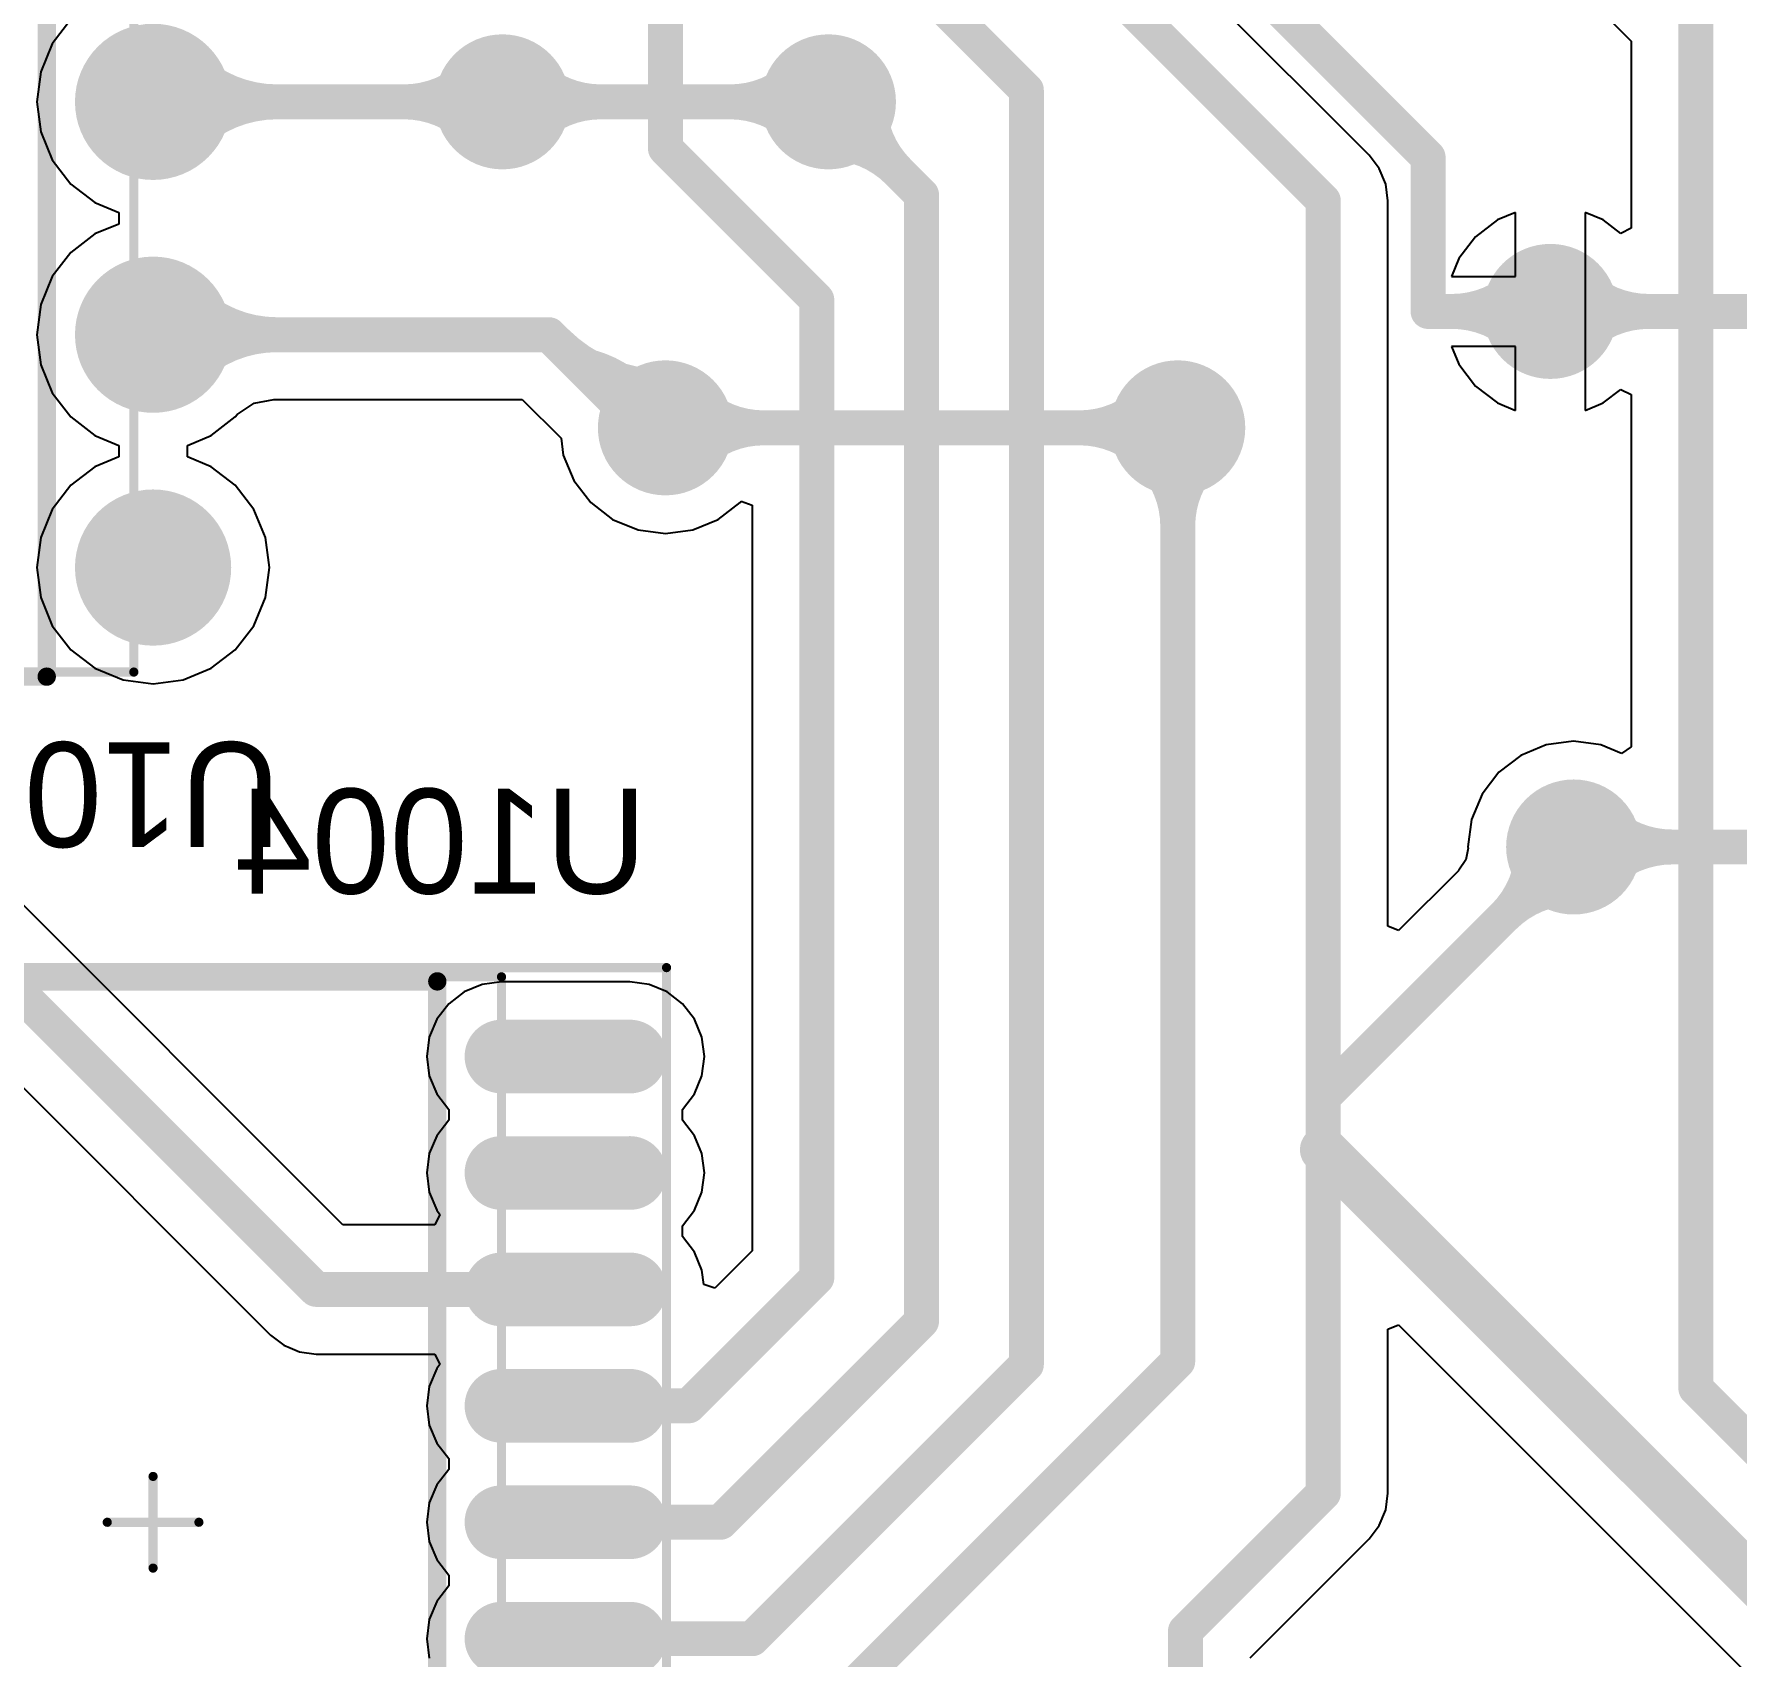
# Model space of a CAD drawing. Extents: x 41 to 201, y 4 to 127.
# Drawn here: x 117.83 to 136.4, y 34.85 to 52.56 of the extents above; entities that cross this region are included whole.
import ezdxf

# ---------------------------------------------------------------- set-up
doc = ezdxf.new("R2010")
doc.units = 0
doc.layers.get('0').update_dxf_attribs({"linetype": 'CONTINUOUS'})
for name, color, linetype in [('BOTTOMLAYER', 5, 'CONTINUOUS'), ('BOTTOMOVERLAY', 54, 'CONTINUOUS'), ('BOTTOMPASTE', 16, 'CONTINUOUS'), ('BOTTOMSOLDER', 6, 'CONTINUOUS'), ('MECHANICAL13', 56, 'CONTINUOUS'), ('MECHANICAL15', 56, 'CONTINUOUS'), ('MULTILAYER', 9, 'CONTINUOUS'), ('TOPLAYER', 1, 'CONTINUOUS'), ('TOPOVERLAY', 2, 'CONTINUOUS'), ('TOPSOLDER', 216, 'CONTINUOUS')]:
    doc.layers.add(name, color=color, linetype=linetype)

# ---------------------------------------------------------------- blocks, each defined once
blk = doc.blocks.new('DIP28_300_100__1')
at = {"layer": 'BOTTOMLAYER', "const_width": 0.75}
for points in [[(27.565, 7.62, 1), (28.315, 7.62, 1)], [(30.105, 7.62, 1), (30.855, 7.62, 1)], [(32.645, 7.62, 1), (33.395, 7.62, 1)]]:
    blk.add_lwpolyline(points, format="xyb", close=True, dxfattribs=at)
at = {"layer": 'BOTTOMSOLDER', "const_width": 0.852}
for points in [[(27.514, 7.62, 1), (28.366, 7.62, 1)], [(30.054, 7.62, 1), (30.906, 7.62, 1)], [(32.594, 7.62, 1), (33.446, 7.62, 1)]]:
    blk.add_lwpolyline(points, format="xyb", close=True, dxfattribs=at)
at = {"layer": 'MECHANICAL13', "const_width": 0.1}
for points in [[(34.16, 7.41), (-1.14, 7.41)], [(34.16, 0.21), (34.16, 7.41)]]:
    blk.add_lwpolyline(points, dxfattribs=at)
at = {"layer": 'MECHANICAL13', "const_width": 0.05}
blk.add_lwpolyline([(34.135, 7.41, 1), (34.185, 7.41, 1)], format="xyb", close=True, dxfattribs=at)
blk.add_lwpolyline([(34.135, 7.41, 1), (34.185, 7.41, 1)], format="xyb", close=True, dxfattribs=at)
at = {"layer": 'MULTILAYER', "const_width": 0.75}
for points in [[(27.565, 7.62, 1), (28.315, 7.62, 1)], [(30.105, 7.62, 1), (30.855, 7.62, 1)], [(32.645, 7.62, 1), (33.395, 7.62, 1)]]:
    blk.add_lwpolyline(points, format="xyb", close=True, dxfattribs=at)
at = {"layer": 'TOPLAYER', "const_width": 0.75}
for points in [[(27.565, 7.62, 1), (28.315, 7.62, 1)], [(30.105, 7.62, 1), (30.855, 7.62, 1)], [(32.645, 7.62, 1), (33.395, 7.62, 1)]]:
    blk.add_lwpolyline(points, format="xyb", close=True, dxfattribs=at)
at = {"layer": 'TOPOVERLAY', "const_width": 0.2}
for points in [[(34.21, 6.46), (-1.19, 6.46)], [(34.21, 1.16), (34.21, 6.46)]]:
    blk.add_lwpolyline(points, dxfattribs=at)
at = {"layer": 'TOPOVERLAY', "const_width": 0.1}
blk.add_lwpolyline([(34.16, 6.46, 1), (34.26, 6.46, 1)], format="xyb", close=True, dxfattribs=at)
blk.add_lwpolyline([(34.16, 6.46, 1), (34.26, 6.46, 1)], format="xyb", close=True, dxfattribs=at)
at = {"layer": 'TOPSOLDER', "const_width": 0.852}
for points in [[(27.514, 7.62, 1), (28.366, 7.62, 1)], [(30.054, 7.62, 1), (30.906, 7.62, 1)], [(32.594, 7.62, 1), (33.446, 7.62, 1)]]:
    blk.add_lwpolyline(points, format="xyb", close=True, dxfattribs=at)
blk = doc.blocks.new('WSO18_L_B_30')
at = {"layer": 'BOTTOMLAYER', "const_width": 0.6}
for points in [[(-3.8, 5.08), (-5.2, 5.08)], [(5.2, 5.08), (3.8, 5.08)], [(-3.8, 3.81), (-5.2, 3.81)], [(5.2, 3.81), (3.8, 3.81)], [(-3.8, 2.54), (-5.2, 2.54)], [(5.2, 2.54), (3.8, 2.54)], [(-3.8, 1.27), (-5.2, 1.27)], [(5.2, 1.27), (3.8, 1.27)], [(-3.8, 0), (-5.2, 0)], [(5.2, 0), (3.8, 0)], [(-3.8, -1.27), (-5.2, -1.27)], [(5.2, -1.27), (3.8, -1.27)], [(-3.8, -2.54), (-5.2, -2.54)], [(5.2, -2.54), (3.8, -2.54)], [(-3.8, -3.81), (-5.2, -3.81)], [(5.2, -3.81), (3.8, -3.81)], [(-3.8, -5.08), (-5.2, -5.08)], [(5.2, -5.08), (3.8, -5.08)]]:
    blk.add_lwpolyline(points, dxfattribs=at)
at = {"layer": 'BOTTOMLAYER', "const_width": 0.3}
for points in [[(-5.35, 5.08, 1), (-5.05, 5.08, 1)], [(-3.95, 5.08, 1), (-3.65, 5.08, 1)], [(3.65, 5.08, 1), (3.95, 5.08, 1)], [(5.05, 5.08, 1), (5.35, 5.08, 1)], [(-5.35, 3.81, 1), (-5.05, 3.81, 1)], [(-3.95, 3.81, 1), (-3.65, 3.81, 1)], [(3.65, 3.81, 1), (3.95, 3.81, 1)], [(5.05, 3.81, 1), (5.35, 3.81, 1)], [(-5.35, 2.54, 1), (-5.05, 2.54, 1)], [(-3.95, 2.54, 1), (-3.65, 2.54, 1)], [(3.65, 2.54, 1), (3.95, 2.54, 1)], [(5.05, 2.54, 1), (5.35, 2.54, 1)], [(-5.35, 1.27, 1), (-5.05, 1.27, 1)], [(-3.95, 1.27, 1), (-3.65, 1.27, 1)], [(3.65, 1.27, 1), (3.95, 1.27, 1)], [(5.05, 1.27, 1), (5.35, 1.27, 1)], [(-5.35, 0, 1), (-5.05, 0, 1)], [(-3.95, 0, 1), (-3.65, 0, 1)], [(3.65, 0, 1), (3.95, 0, 1)], [(5.05, 0, 1), (5.35, 0, 1)], [(-5.35, -1.27, 1), (-5.05, -1.27, 1)], [(-3.95, -1.27, 1), (-3.65, -1.27, 1)], [(3.65, -1.27, 1), (3.95, -1.27, 1)], [(5.05, -1.27, 1), (5.35, -1.27, 1)], [(-5.35, -2.54, 1), (-5.05, -2.54, 1)], [(-3.95, -2.54, 1), (-3.65, -2.54, 1)], [(3.65, -2.54, 1), (3.95, -2.54, 1)], [(5.05, -2.54, 1), (5.35, -2.54, 1)], [(-5.35, -3.81, 1), (-5.05, -3.81, 1)], [(-3.95, -3.81, 1), (-3.65, -3.81, 1)], [(3.65, -3.81, 1), (3.95, -3.81, 1)], [(5.05, -3.81, 1), (5.35, -3.81, 1)], [(-5.35, -5.08, 1), (-5.05, -5.08, 1)], [(-3.95, -5.08, 1), (-3.65, -5.08, 1)], [(3.65, -5.08, 1), (3.95, -5.08, 1)], [(5.05, -5.08, 1), (5.35, -5.08, 1)]]:
    blk.add_lwpolyline(points, format="xyb", close=True, dxfattribs=at)
at = {"layer": 'BOTTOMOVERLAY', "const_width": 0.2}
for points in [[(-3.1, -5.9), (-3.1, 5.9)], [(-3.1, 5.9), (3.1, 5.9)], [(3.1, -5.9), (3.1, 5.9)], [(-3.1, -5.9), (3.1, -5.9)]]:
    blk.add_lwpolyline(points, dxfattribs=at)
at = {"layer": 'BOTTOMOVERLAY'}
for points, const_width in [([(-3.15, 5.9, 1), (-3.05, 5.9, 1)], 0.1), ([(-3.15, 5.9, 1), (-3.05, 5.9, 1)], 0.1), ([(3.05, 5.9, 1), (3.15, 5.9, 1)], 0.1), ([(3.05, 5.9, 1), (3.15, 5.9, 1)], 0.1), ([(-1.8, -4.9, 1), (-2.4, -4.9, 1)], 0.6), ([(-2.55, -4.9, 1), (-2.25, -4.9, 1)], 0.3), ([(-1.95, -4.9, 1), (-1.65, -4.9, 1)], 0.3), ([(-4.375, -5.93, 1), (-4.625, -5.93, 1)], 0.25), ([(-4.687, -5.93, 1), (-4.563, -5.93, 1)], 0.125), ([(-4.437, -5.93, 1), (-4.312, -5.93, 1)], 0.125), ([(-3.15, -5.9, 1), (-3.05, -5.9, 1)], 0.1), ([(-3.15, -5.9, 1), (-3.05, -5.9, 1)], 0.1), ([(3.05, -5.9, 1), (3.15, -5.9, 1)], 0.1), ([(3.05, -5.9, 1), (3.15, -5.9, 1)], 0.1)]:
    blk.add_lwpolyline(points, format="xyb", close=True, dxfattribs=dict(at, const_width=const_width))
at = {"layer": 'BOTTOMPASTE', "const_width": 0.6}
for points in [[(-3.8, 5.08), (-5.2, 5.08)], [(5.2, 5.08), (3.8, 5.08)], [(-3.8, 3.81), (-5.2, 3.81)], [(5.2, 3.81), (3.8, 3.81)], [(-3.8, 2.54), (-5.2, 2.54)], [(5.2, 2.54), (3.8, 2.54)], [(-3.8, 1.27), (-5.2, 1.27)], [(5.2, 1.27), (3.8, 1.27)], [(-3.8, 0), (-5.2, 0)], [(5.2, 0), (3.8, 0)], [(-3.8, -1.27), (-5.2, -1.27)], [(5.2, -1.27), (3.8, -1.27)], [(-3.8, -2.54), (-5.2, -2.54)], [(5.2, -2.54), (3.8, -2.54)], [(-3.8, -3.81), (-5.2, -3.81)], [(5.2, -3.81), (3.8, -3.81)], [(-3.8, -5.08), (-5.2, -5.08)], [(5.2, -5.08), (3.8, -5.08)]]:
    blk.add_lwpolyline(points, dxfattribs=at)
at = {"layer": 'BOTTOMPASTE', "const_width": 0.3}
for points in [[(-5.35, 5.08, 1), (-5.05, 5.08, 1)], [(-3.95, 5.08, 1), (-3.65, 5.08, 1)], [(3.65, 5.08, 1), (3.95, 5.08, 1)], [(5.05, 5.08, 1), (5.35, 5.08, 1)], [(-5.35, 3.81, 1), (-5.05, 3.81, 1)], [(-3.95, 3.81, 1), (-3.65, 3.81, 1)], [(3.65, 3.81, 1), (3.95, 3.81, 1)], [(5.05, 3.81, 1), (5.35, 3.81, 1)], [(-5.35, 2.54, 1), (-5.05, 2.54, 1)], [(-3.95, 2.54, 1), (-3.65, 2.54, 1)], [(3.65, 2.54, 1), (3.95, 2.54, 1)], [(5.05, 2.54, 1), (5.35, 2.54, 1)], [(-5.35, 1.27, 1), (-5.05, 1.27, 1)], [(-3.95, 1.27, 1), (-3.65, 1.27, 1)], [(3.65, 1.27, 1), (3.95, 1.27, 1)], [(5.05, 1.27, 1), (5.35, 1.27, 1)], [(-5.35, 0, 1), (-5.05, 0, 1)], [(-3.95, 0, 1), (-3.65, 0, 1)], [(3.65, 0, 1), (3.95, 0, 1)], [(5.05, 0, 1), (5.35, 0, 1)], [(-5.35, -1.27, 1), (-5.05, -1.27, 1)], [(-3.95, -1.27, 1), (-3.65, -1.27, 1)], [(3.65, -1.27, 1), (3.95, -1.27, 1)], [(5.05, -1.27, 1), (5.35, -1.27, 1)], [(-5.35, -2.54, 1), (-5.05, -2.54, 1)], [(-3.95, -2.54, 1), (-3.65, -2.54, 1)], [(3.65, -2.54, 1), (3.95, -2.54, 1)], [(5.05, -2.54, 1), (5.35, -2.54, 1)], [(-5.35, -3.81, 1), (-5.05, -3.81, 1)], [(-3.95, -3.81, 1), (-3.65, -3.81, 1)], [(3.65, -3.81, 1), (3.95, -3.81, 1)], [(5.05, -3.81, 1), (5.35, -3.81, 1)], [(-5.35, -5.08, 1), (-5.05, -5.08, 1)], [(-3.95, -5.08, 1), (-3.65, -5.08, 1)], [(3.65, -5.08, 1), (3.95, -5.08, 1)], [(5.05, -5.08, 1), (5.35, -5.08, 1)]]:
    blk.add_lwpolyline(points, format="xyb", close=True, dxfattribs=at)
at = {"layer": 'BOTTOMSOLDER', "const_width": 0.803}
for points in [[(-3.8, 5.08), (-5.2, 5.08)], [(5.2, 5.08), (3.8, 5.08)], [(-3.8, 3.81), (-5.2, 3.81)], [(5.2, 3.81), (3.8, 3.81)], [(-3.8, 2.54), (-5.2, 2.54)], [(5.2, 2.54), (3.8, 2.54)], [(-3.8, 1.27), (-5.2, 1.27)], [(5.2, 1.27), (3.8, 1.27)], [(-3.8, 0), (-5.2, 0)], [(5.2, 0), (3.8, 0)], [(-3.8, -1.27), (-5.2, -1.27)], [(5.2, -1.27), (3.8, -1.27)], [(-3.8, -2.54), (-5.2, -2.54)], [(5.2, -2.54), (3.8, -2.54)], [(-3.8, -3.81), (-5.2, -3.81)], [(5.2, -3.81), (3.8, -3.81)], [(-3.8, -5.08), (-5.2, -5.08)], [(5.2, -5.08), (3.8, -5.08)]]:
    blk.add_lwpolyline(points, dxfattribs=at)
at = {"layer": 'BOTTOMSOLDER', "const_width": 0.402}
for points in [[(-5.401, 5.08, 1), (-4.999, 5.08, 1)], [(-4.001, 5.08, 1), (-3.599, 5.08, 1)], [(3.599, 5.08, 1), (4.001, 5.08, 1)], [(4.999, 5.08, 1), (5.401, 5.08, 1)], [(-5.401, 3.81, 1), (-4.999, 3.81, 1)], [(-4.001, 3.81, 1), (-3.599, 3.81, 1)], [(3.599, 3.81, 1), (4.001, 3.81, 1)], [(4.999, 3.81, 1), (5.401, 3.81, 1)], [(-5.401, 2.54, 1), (-4.999, 2.54, 1)], [(-4.001, 2.54, 1), (-3.599, 2.54, 1)], [(3.599, 2.54, 1), (4.001, 2.54, 1)], [(4.999, 2.54, 1), (5.401, 2.54, 1)], [(-5.401, 1.27, 1), (-4.999, 1.27, 1)], [(-4.001, 1.27, 1), (-3.599, 1.27, 1)], [(3.599, 1.27, 1), (4.001, 1.27, 1)], [(4.999, 1.27, 1), (5.401, 1.27, 1)], [(-5.401, 0, 1), (-4.999, 0, 1)], [(-4.001, 0, 1), (-3.599, 0, 1)], [(3.599, 0, 1), (4.001, 0, 1)], [(4.999, 0, 1), (5.401, 0, 1)], [(-5.401, -1.27, 1), (-4.999, -1.27, 1)], [(-4.001, -1.27, 1), (-3.599, -1.27, 1)], [(3.599, -1.27, 1), (4.001, -1.27, 1)], [(4.999, -1.27, 1), (5.401, -1.27, 1)], [(-5.401, -2.54, 1), (-4.999, -2.54, 1)], [(-4.001, -2.54, 1), (-3.599, -2.54, 1)], [(3.599, -2.54, 1), (4.001, -2.54, 1)], [(4.999, -2.54, 1), (5.401, -2.54, 1)], [(-5.401, -3.81, 1), (-4.999, -3.81, 1)], [(-4.001, -3.81, 1), (-3.599, -3.81, 1)], [(3.599, -3.81, 1), (4.001, -3.81, 1)], [(4.999, -3.81, 1), (5.401, -3.81, 1)], [(-5.401, -5.08, 1), (-4.999, -5.08, 1)], [(-4.001, -5.08, 1), (-3.599, -5.08, 1)], [(3.599, -5.08, 1), (4.001, -5.08, 1)], [(4.999, -5.08, 1), (5.401, -5.08, 1)]]:
    blk.add_lwpolyline(points, format="xyb", close=True, dxfattribs=at)
at = {"layer": 'MECHANICAL13', "const_width": 0.1}
for points in [[(-3.8, -5.95), (-3.8, 5.95)], [(-3.8, 5.95), (3.8, 5.95)], [(3.8, -5.95), (3.8, 5.95)], [(-3.8, -5.95), (3.8, -5.95)]]:
    blk.add_lwpolyline(points, dxfattribs=at)
at = {"layer": 'MECHANICAL13'}
for points, const_width in [([(-3.825, 5.95, 1), (-3.775, 5.95, 1)], 0.05), ([(-3.825, 5.95, 1), (-3.775, 5.95, 1)], 0.05), ([(3.775, 5.95, 1), (3.825, 5.95, 1)], 0.05), ([(3.775, 5.95, 1), (3.825, 5.95, 1)], 0.05), ([(-2.4, -5.05, 1), (-3.4, -5.05, 1)], 0.1), ([(-3.425, -5.05, 1), (-3.375, -5.05, 1)], 0.05), ([(-2.425, -5.05, 1), (-2.375, -5.05, 1)], 0.05), ([(-3.825, -5.95, 1), (-3.775, -5.95, 1)], 0.05), ([(-3.825, -5.95, 1), (-3.775, -5.95, 1)], 0.05), ([(3.775, -5.95, 1), (3.825, -5.95, 1)], 0.05), ([(3.775, -5.95, 1), (3.825, -5.95, 1)], 0.05)]:
    blk.add_lwpolyline(points, format="xyb", close=True, dxfattribs=dict(at, const_width=const_width))
at = {"layer": 'MECHANICAL15', "const_width": 0.1}
for points in [[(-5.6, -6.05), (-5.6, 6.05)], [(-5.6, 6.05), (5.6, 6.05)], [(5.6, -6.05), (5.6, 6.05)], [(0, -0.5), (0, 0.5)], [(-0.5, 0), (0.5, 0)], [(-5.6, -6.05), (5.6, -6.05)]]:
    blk.add_lwpolyline(points, dxfattribs=at)
at = {"layer": 'MECHANICAL15', "const_width": 0.05}
for points in [[(-5.625, 6.05, 1), (-5.575, 6.05, 1)], [(-5.625, 6.05, 1), (-5.575, 6.05, 1)], [(5.575, 6.05, 1), (5.625, 6.05, 1)], [(5.575, 6.05, 1), (5.625, 6.05, 1)], [(-0.025, 0.5, 1), (0.025, 0.5, 1)], [(-0.525, 0, 1), (-0.475, 0, 1)], [(0.475, 0, 1), (0.525, 0, 1)], [(-0.025, -0.5, 1), (0.025, -0.5, 1)], [(-5.625, -6.05, 1), (-5.575, -6.05, 1)], [(-5.625, -6.05, 1), (-5.575, -6.05, 1)], [(5.575, -6.05, 1), (5.625, -6.05, 1)], [(5.575, -6.05, 1), (5.625, -6.05, 1)]]:
    blk.add_lwpolyline(points, format="xyb", close=True, dxfattribs=at)

msp = doc.modelspace()

# ---------------------------------------------------------------- linework, layer by layer
at = {"layer": 'BOTTOMLAYER'}
for p, q in [((132.388, 51.235), (124.657, 58.966)), ((128.788, 58.938), (135.249, 52.477)), ((118.229, 52.713), (118.027, 52.45)), ((118.027, 52.45), (117.9, 52.144)), ((135.249, 52.477), (135.249, 50.437)), ((117.9, 52.144), (117.857, 51.816)), ((117.857, 51.816), (117.9, 51.488)), ((117.9, 51.488), (118.027, 51.182)), ((118.027, 51.182), (118.229, 50.919)), ((132.5, 51.089), (132.388, 51.235)), ((132.57, 50.919), (132.5, 51.089)), ((118.229, 50.919), (118.492, 50.717)), ((132.594, 50.736), (132.57, 50.919)), ((118.492, 50.717), (118.751, 50.609)), ((132.594, 42.824), (132.594, 50.736)), ((118.751, 50.609), (118.751, 50.482)), ((133.79, 50.528), (133.551, 50.345)), ((133.985, 50.609), (133.79, 50.528)), ((133.985, 49.911), (133.985, 50.609)), ((134.942, 50.528), (134.747, 50.609)), ((134.747, 50.609), (134.747, 49.53)), ((135.135, 50.381), (134.942, 50.528)), ((118.492, 50.375), (118.229, 50.173)), ((118.751, 50.482), (118.492, 50.375)), ((133.551, 50.345), (133.368, 50.106)), ((135.249, 50.437), (135.135, 50.381)), ((118.229, 50.173), (118.027, 49.91)), ((133.368, 50.106), (133.287, 49.911)), ((118.027, 49.91), (117.9, 49.604)), ((133.287, 49.911), (133.985, 49.911)), ((117.9, 49.604), (117.857, 49.276)), ((134.747, 49.53), (134.747, 48.451)), ((117.857, 49.276), (117.9, 48.948)), ((133.985, 49.149), (133.287, 49.149)), ((133.287, 49.149), (133.368, 48.954)), ((133.985, 48.451), (133.985, 49.149)), ((117.9, 48.948), (118.027, 48.642)), ((133.368, 48.954), (133.551, 48.715)), ((133.551, 48.715), (133.79, 48.532)), ((134.942, 48.532), (135.135, 48.679)), ((135.135, 48.679), (135.249, 48.623)), ((118.027, 48.642), (118.229, 48.379)), ((120.043, 48.405), (120.227, 48.528)), ((120.227, 48.528), (120.444, 48.571)), ((120.444, 48.571), (120.477, 48.568)), ((120.477, 48.568), (120.477, 48.571)), ((120.477, 48.571), (123.152, 48.571)), ((123.152, 48.571), (123.576, 48.148)), ((133.79, 48.532), (133.985, 48.451)), ((134.747, 48.451), (134.942, 48.532)), ((135.249, 48.623), (135.249, 44.779)), ((118.229, 48.379), (118.492, 48.177)), ((119.76, 48.177), (120.023, 48.379)), ((120.023, 48.379), (120.043, 48.405)), ((118.492, 48.177), (118.751, 48.069)), ((119.501, 48.069), (119.76, 48.177)), ((123.576, 48.148), (123.6, 47.962)), ((118.751, 47.943), (118.492, 47.835)), ((118.751, 48.069), (118.751, 47.943)), ((119.501, 47.943), (119.501, 48.069)), ((119.76, 47.835), (119.501, 47.943)), ((123.6, 47.962), (123.716, 47.684)), ((118.492, 47.835), (118.229, 47.633)), ((120.023, 47.633), (119.76, 47.835)), ((118.229, 47.633), (118.027, 47.37)), ((120.225, 47.37), (120.023, 47.633)), ((123.716, 47.684), (123.899, 47.445)), ((118.027, 47.37), (117.9, 47.064)), ((120.352, 47.064), (120.225, 47.37)), ((123.899, 47.445), (124.138, 47.262)), ((125.29, 47.262), (125.529, 47.445)), ((125.529, 47.445), (125.54, 47.459)), ((125.54, 47.459), (125.66, 47.418)), ((125.66, 47.418), (125.66, 39.281)), ((121.196, 39.567), (113.528, 47.234)), ((124.138, 47.262), (124.416, 47.146)), ((125.012, 47.146), (125.29, 47.262)), ((117.9, 47.064), (117.857, 46.736)), ((120.395, 46.736), (120.352, 47.064)), ((124.416, 47.146), (124.714, 47.107)), ((124.714, 47.107), (125.012, 47.146)), ((117.857, 46.736), (117.9, 46.408)), ((120.352, 46.408), (120.395, 46.736)), ((117.9, 46.408), (118.027, 46.102)), ((120.225, 46.102), (120.352, 46.408)), ((118.027, 46.102), (118.229, 45.839)), ((120.023, 45.839), (120.225, 46.102)), ((112.753, 46.017), (120.406, 38.364)), ((118.229, 45.839), (118.492, 45.637)), ((119.76, 45.637), (120.023, 45.839)), ((118.492, 45.637), (118.798, 45.51)), ((118.798, 45.51), (119.126, 45.467)), ((119.126, 45.467), (119.454, 45.51)), ((119.454, 45.51), (119.76, 45.637)), ((134.322, 44.802), (134.044, 44.686)), ((134.62, 44.841), (134.322, 44.802)), ((134.918, 44.802), (134.62, 44.841)), ((135.143, 44.708), (134.918, 44.802)), ((135.249, 44.779), (135.143, 44.708)), ((134.044, 44.686), (133.805, 44.503)), ((133.805, 44.503), (133.622, 44.264)), ((133.622, 44.264), (133.506, 43.986)), ((133.506, 43.986), (133.467, 43.688)), ((133.469, 43.675), (133.443, 43.547)), ((133.467, 43.688), (133.469, 43.675)), ((133.443, 43.547), (133.369, 43.436)), ((133.363, 43.427), (132.711, 42.776)), ((133.369, 43.436), (133.361, 43.429)), ((133.361, 43.429), (133.363, 43.427)), ((133.363, 43.427), (133.363, 43.427)), ((132.711, 42.776), (132.594, 42.824)), ((122.715, 42.189), (122.519, 42.108)), ((122.926, 42.217), (122.715, 42.189)), ((124.326, 42.217), (122.926, 42.217)), ((124.537, 42.189), (124.326, 42.217)), ((124.733, 42.108), (124.537, 42.189)), ((122.35, 41.978), (122.22, 41.809)), ((122.519, 42.108), (122.35, 41.978)), ((124.902, 41.978), (124.733, 42.108)), ((125.032, 41.809), (124.902, 41.978)), ((122.22, 41.809), (122.139, 41.613)), ((125.113, 41.613), (125.032, 41.809)), ((122.139, 41.613), (122.111, 41.402)), ((125.141, 41.402), (125.113, 41.613)), ((122.111, 41.402), (122.139, 41.191)), ((125.113, 41.191), (125.141, 41.402)), ((122.139, 41.191), (122.22, 40.995)), ((125.032, 40.995), (125.113, 41.191)), ((122.22, 40.995), (122.35, 40.826)), ((124.902, 40.826), (125.032, 40.995)), ((122.35, 40.708), (122.22, 40.539)), ((122.35, 40.826), (122.35, 40.708)), ((124.902, 40.708), (124.902, 40.826)), ((125.032, 40.539), (124.902, 40.708)), ((122.22, 40.539), (122.139, 40.343)), ((125.113, 40.343), (125.032, 40.539)), ((122.139, 40.343), (122.111, 40.132)), ((125.141, 40.132), (125.113, 40.343)), ((122.111, 40.132), (122.139, 39.921)), ((125.113, 39.921), (125.141, 40.132)), ((122.139, 39.921), (122.22, 39.725)), ((125.032, 39.725), (125.113, 39.921)), ((122.198, 39.567), (121.196, 39.567)), ((122.254, 39.68), (122.198, 39.567)), ((122.22, 39.725), (122.254, 39.68)), ((124.902, 39.556), (125.032, 39.725)), ((124.902, 39.438), (124.902, 39.556)), ((125.032, 39.269), (124.902, 39.438)), ((125.113, 39.073), (125.032, 39.269)), ((125.66, 39.281), (125.254, 38.875)), ((125.134, 38.915), (125.113, 39.073)), ((125.254, 38.875), (125.134, 38.915)), ((132.594, 38.429), (132.711, 38.477)), ((132.711, 38.477), (143.792, 27.397)), ((120.406, 38.364), (120.552, 38.252)), ((132.594, 36.639), (132.594, 38.429)), ((120.552, 38.252), (120.622, 38.223)), ((120.622, 38.223), (120.722, 38.181)), ((120.722, 38.181), (120.904, 38.157)), ((120.904, 38.157), (122.198, 38.157)), ((122.198, 38.157), (122.254, 38.044)), ((122.22, 37.999), (122.139, 37.803)), ((122.254, 38.044), (122.22, 37.999)), ((122.139, 37.803), (122.111, 37.592)), ((122.111, 37.592), (122.139, 37.381)), ((122.139, 37.381), (122.22, 37.185)), ((122.22, 37.185), (122.35, 37.016)), ((122.35, 37.016), (122.35, 36.898)), ((122.35, 36.898), (122.22, 36.729)), ((122.22, 36.729), (122.139, 36.533)), ((132.57, 36.457), (132.594, 36.639)), ((132.594, 36.639), (132.594, 36.639)), ((132.594, 36.639), (132.594, 36.639)), ((132.594, 36.639), (132.594, 36.639)), ((122.139, 36.533), (122.111, 36.322)), ((132.5, 36.287), (132.57, 36.457)), ((122.111, 36.322), (122.139, 36.111)), ((132.388, 36.141), (132.5, 36.287)), ((122.139, 36.111), (122.22, 35.915)), ((131.091, 34.844), (132.388, 36.141)), ((122.22, 35.915), (122.35, 35.746)), ((122.35, 35.746), (122.35, 35.628)), ((122.35, 35.628), (122.22, 35.459)), ((122.22, 35.459), (122.139, 35.263)), ((122.139, 35.263), (122.111, 35.052)), ((122.111, 35.052), (122.139, 34.841))]:
    msp.add_line(p, q, dxfattribs=at)
for points, const_width in [([(125.285, 58.957), (133.032, 51.21)], 0.381), ([(123.952, 58.674), (131.889, 50.736)], 0.381), ([(124.714, 51.308), (124.714, 54.356)], 0.381), ([(126.746, 53.848), (128.651, 51.943)], 0.381), ([(135.953, 37.782), (135.953, 52.769)], 0.381), ([(119.126, 51.816), (122.936, 51.816)], 0.381), ([(126.492, 51.816), (127.508, 50.8)], 0.381), ([(128.651, 38.042), (128.651, 51.943)], 0.381), ([(124.714, 51.308), (126.365, 49.657)], 0.381), ([(133.032, 49.53), (133.032, 51.21)], 0.381), ([(127.508, 38.516), (127.508, 50.8)], 0.381), ([(131.889, 40.958), (131.889, 50.736)], 0.381), ([(126.365, 38.989), (126.365, 49.657)], 0.381), ([(133.032, 49.53), (134.366, 49.53)], 0.381), ([(119.126, 49.276), (123.444, 49.276)], 0.381), ([(123.444, 49.276), (124.46, 48.26)], 0.381), ([(124.46, 48.26), (124.714, 48.26)], 0.381), ([(130.302, 38.077), (130.302, 48.26)], 0.381), ([(113.03, 46.736), (120.904, 38.862)], 0.381), ([(131.889, 40.958), (134.62, 43.688)], 0.381), ([(131.889, 40.386), (131.889, 40.958)], 0.381), ([(131.889, 40.386), (144.335, 27.94)], 0.508), ([(131.889, 36.639), (131.889, 40.386)], 0.381), ([(120.904, 38.862), (123.626, 38.862)], 0.381), ([(124.968, 37.592), (126.365, 38.989)], 0.381), ([(125.314, 36.322), (127.508, 38.516)], 0.381), ([(126.007, 33.782), (130.302, 38.077)], 0.381), ([(125.661, 35.052), (128.651, 38.042)], 0.381), ([(135.953, 37.782), (144.78, 28.956)], 0.381), ([(123.626, 37.592), (124.968, 37.592)], 0.381), ([(130.386, 35.136), (131.889, 36.639)], 0.381), ([(123.626, 36.322), (125.314, 36.322)], 0.381), ([(130.386, 30.818), (130.386, 35.136)], 0.381), ([(123.626, 35.052), (125.661, 35.052)], 0.381)]:
    msp.add_lwpolyline(points, dxfattribs=dict(at, const_width=const_width))
at = {"layer": 'BOTTOMLAYER', "const_width": 0.381}
for points in [[(120.477, 51.816, -0.198912), (119.522, 52.212)], [(120.477, 51.816, -0.198912), (119.522, 52.212)], [(122.622, 52.13, -0.198912), (121.863, 51.816)], [(122.622, 52.13, -0.198912), (121.863, 51.816)], [(119.522, 51.42, -0.198912), (120.477, 51.816)], [(119.522, 51.42, -0.198912), (120.477, 51.816)], [(121.863, 51.816, -0.198912), (122.622, 51.502)], [(121.863, 51.816, -0.198912), (122.622, 51.502)], [(127.251, 51.057, -0.198912), (126.936, 51.816)], [(127.251, 51.057, -0.198912), (126.936, 51.816)], [(126.492, 51.371, -0.198912), (127.251, 51.057)], [(126.492, 51.371, -0.198912), (127.251, 51.057)], [(134.052, 49.844, -0.198912), (133.293, 49.53)], [(134.052, 49.844, -0.198912), (133.293, 49.53)], [(120.477, 49.276, -0.198912), (119.522, 49.672)], [(133.293, 49.53, -0.198912), (134.052, 49.216)], [(133.293, 49.53, -0.198912), (134.052, 49.216)], [(119.522, 48.88, -0.198912), (120.477, 49.276)], [(124.714, 48.705, -0.198912), (123.522, 49.198)], [(124.714, 48.705, -0.198912), (123.522, 49.198)], [(123.882, 48.927, -0.238035), (124.655, 48.237)], [(124.135, 48.585, -0.198912), (124.269, 48.26)], [(124.135, 48.585, -0.198912), (124.269, 48.26)], [(129.988, 47.946, -0.198912), (130.302, 47.187)], [(129.988, 47.946, -0.198912), (130.302, 47.187)], [(130.302, 47.187, -0.198912), (130.616, 47.946)], [(130.302, 47.187, -0.198912), (130.616, 47.946)], [(134.175, 43.688, -0.198912), (133.861, 42.929)], [(133.861, 42.929, -0.198912), (134.62, 43.243)]]:
    msp.add_lwpolyline(points, format="xyb", dxfattribs=at)
at = {"layer": 'BOTTOMLAYER'}
for points, const_width in [([(119.426, 52.212, 1), (119.617, 52.212, 1)], 0.191), ([(119.426, 52.212, 1), (119.617, 52.212, 1)], 0.191), ([(122.618, 51.816, 1), (123.254, 51.816, 1)], 0.635), ([(126.174, 51.816, 1), (126.809, 51.816, 1)], 0.635), ([(122.526, 52.13, 1), (122.717, 52.13, 1)], 0.191), ([(122.526, 52.13, 1), (122.717, 52.13, 1)], 0.191), ([(119.031, 51.816, 1), (119.221, 51.816, 1)], 0.191), ([(120.381, 51.816, 1), (120.572, 51.816, 1)], 0.191), ([(120.381, 51.816, 1), (120.572, 51.816, 1)], 0.191), ([(120.381, 51.816, 1), (120.572, 51.816, 1)], 0.191), ([(120.381, 51.816, 1), (120.572, 51.816, 1)], 0.191), ([(121.768, 51.816, 1), (121.958, 51.816, 1)], 0.191), ([(121.768, 51.816, 1), (121.958, 51.816, 1)], 0.191), ([(121.768, 51.816, 1), (121.958, 51.816, 1)], 0.191), ([(121.768, 51.816, 1), (121.958, 51.816, 1)], 0.191), ([(122.841, 51.816, 1), (123.031, 51.816, 1)], 0.191), ([(126.397, 51.816, 1), (126.587, 51.816, 1)], 0.191), ([(126.841, 51.816, 1), (127.032, 51.816, 1)], 0.191), ([(126.841, 51.816, 1), (127.032, 51.816, 1)], 0.191), ([(128.556, 51.943, 1), (128.746, 51.943, 1)], 0.191), ([(128.556, 51.943, 1), (128.746, 51.943, 1)], 0.191), ([(122.526, 51.502, 1), (122.717, 51.502, 1)], 0.191), ([(122.526, 51.502, 1), (122.717, 51.502, 1)], 0.191), ([(119.426, 51.42, 1), (119.617, 51.42, 1)], 0.191), ([(119.426, 51.42, 1), (119.617, 51.42, 1)], 0.191), ([(124.619, 51.308, 1), (124.809, 51.308, 1)], 0.191), ([(124.619, 51.308, 1), (124.809, 51.308, 1)], 0.191), ([(126.397, 51.371, 1), (126.587, 51.371, 1)], 0.191), ([(126.397, 51.371, 1), (126.587, 51.371, 1)], 0.191), ([(132.937, 51.21, 1), (133.128, 51.21, 1)], 0.191), ([(132.937, 51.21, 1), (133.128, 51.21, 1)], 0.191), ([(127.156, 51.057, 1), (127.346, 51.057, 1)], 0.191), ([(127.156, 51.057, 1), (127.346, 51.057, 1)], 0.191), ([(127.156, 51.057, 1), (127.346, 51.057, 1)], 0.191), ([(127.156, 51.057, 1), (127.346, 51.057, 1)], 0.191), ([(127.413, 50.8, 1), (127.603, 50.8, 1)], 0.191), ([(127.413, 50.8, 1), (127.603, 50.8, 1)], 0.191), ([(131.794, 50.736, 1), (131.985, 50.736, 1)], 0.191), ([(131.794, 50.736, 1), (131.985, 50.736, 1)], 0.191), ([(134.048, 49.53, 1), (134.684, 49.53, 1)], 0.635), ([(133.956, 49.844, 1), (134.147, 49.844, 1)], 0.191), ([(133.956, 49.844, 1), (134.147, 49.844, 1)], 0.191), ([(119.426, 49.672, 1), (119.617, 49.672, 1)], 0.191), ([(126.27, 49.657, 1), (126.46, 49.657, 1)], 0.191), ([(126.27, 49.657, 1), (126.46, 49.657, 1)], 0.191), ([(132.937, 49.53, 1), (133.128, 49.53, 1)], 0.191), ([(132.937, 49.53, 1), (133.128, 49.53, 1)], 0.191), ([(133.198, 49.53, 1), (133.388, 49.53, 1)], 0.191), ([(133.198, 49.53, 1), (133.388, 49.53, 1)], 0.191), ([(133.198, 49.53, 1), (133.388, 49.53, 1)], 0.191), ([(133.198, 49.53, 1), (133.388, 49.53, 1)], 0.191), ([(134.271, 49.53, 1), (134.461, 49.53, 1)], 0.191), ([(119.031, 49.276, 1), (119.221, 49.276, 1)], 0.191), ([(120.381, 49.276, 1), (120.572, 49.276, 1)], 0.191), ([(120.381, 49.276, 1), (120.572, 49.276, 1)], 0.191), ([(123.349, 49.276, 1), (123.539, 49.276, 1)], 0.191), ([(123.349, 49.276, 1), (123.539, 49.276, 1)], 0.191), ([(133.956, 49.216, 1), (134.147, 49.216, 1)], 0.191), ([(133.956, 49.216, 1), (134.147, 49.216, 1)], 0.191), ([(123.426, 49.198, 1), (123.617, 49.198, 1)], 0.191), ([(123.426, 49.198, 1), (123.617, 49.198, 1)], 0.191), ([(119.426, 48.88, 1), (119.617, 48.88, 1)], 0.191), ([(123.787, 48.927, 1), (123.977, 48.927, 1)], 0.191), ([(124.397, 48.26, 1), (125.031, 48.26, 1)], 0.635), ([(124.619, 48.705, 1), (124.809, 48.705, 1)], 0.191), ([(124.619, 48.705, 1), (124.809, 48.705, 1)], 0.191), ([(129.984, 48.26, 1), (130.619, 48.26, 1)], 0.635), ([(124.04, 48.585, 1), (124.23, 48.585, 1)], 0.191), ([(124.04, 48.585, 1), (124.23, 48.585, 1)], 0.191), ([(124.174, 48.26, 1), (124.365, 48.26, 1)], 0.191), ([(124.174, 48.26, 1), (124.365, 48.26, 1)], 0.191), ([(124.365, 48.26, 1), (124.555, 48.26, 1)], 0.191), ([(124.365, 48.26, 1), (124.555, 48.26, 1)], 0.191), ([(124.56, 48.237, 1), (124.75, 48.237, 1)], 0.191), ([(124.619, 48.26, 1), (124.809, 48.26, 1)], 0.191), ([(130.207, 48.26, 1), (130.397, 48.26, 1)], 0.191), ([(129.892, 47.946, 1), (130.083, 47.946, 1)], 0.191), ([(129.892, 47.946, 1), (130.083, 47.946, 1)], 0.191), ([(130.521, 47.946, 1), (130.712, 47.946, 1)], 0.191), ([(130.521, 47.946, 1), (130.712, 47.946, 1)], 0.191), ([(130.207, 47.187, 1), (130.397, 47.187, 1)], 0.191), ([(130.207, 47.187, 1), (130.397, 47.187, 1)], 0.191), ([(130.207, 47.187, 1), (130.397, 47.187, 1)], 0.191), ([(130.207, 47.187, 1), (130.397, 47.187, 1)], 0.191), ([(134.303, 43.688, 1), (134.938, 43.688, 1)], 0.635), ([(134.08, 43.688, 1), (134.271, 43.688, 1)], 0.191), ([(134.525, 43.688, 1), (134.715, 43.688, 1)], 0.191), ([(134.525, 43.243, 1), (134.715, 43.243, 1)], 0.191), ([(133.766, 42.929, 1), (133.956, 42.929, 1)], 0.191), ([(133.766, 42.929, 1), (133.956, 42.929, 1)], 0.191), ([(131.794, 40.958, 1), (131.985, 40.958, 1)], 0.191), ([(131.794, 40.958, 1), (131.985, 40.958, 1)], 0.191), ([(131.794, 40.958, 1), (131.985, 40.958, 1)], 0.191), ([(131.762, 40.386, 1), (132.017, 40.386, 1)], 0.254), ([(131.794, 40.386, 1), (131.985, 40.386, 1)], 0.191), ([(131.794, 40.386, 1), (131.985, 40.386, 1)], 0.191), ([(120.809, 38.862, 1), (120.999, 38.862, 1)], 0.191), ([(120.809, 38.862, 1), (120.999, 38.862, 1)], 0.191), ([(123.531, 38.862, 1), (123.721, 38.862, 1)], 0.191), ([(126.27, 38.989, 1), (126.46, 38.989, 1)], 0.191), ([(126.27, 38.989, 1), (126.46, 38.989, 1)], 0.191), ([(127.413, 38.516, 1), (127.603, 38.516, 1)], 0.191), ([(127.413, 38.516, 1), (127.603, 38.516, 1)], 0.191), ([(130.207, 38.077, 1), (130.397, 38.077, 1)], 0.191), ([(130.207, 38.077, 1), (130.397, 38.077, 1)], 0.191), ([(128.556, 38.042, 1), (128.746, 38.042, 1)], 0.191), ([(128.556, 38.042, 1), (128.746, 38.042, 1)], 0.191), ([(135.858, 37.782, 1), (136.049, 37.782, 1)], 0.191), ([(135.858, 37.782, 1), (136.049, 37.782, 1)], 0.191), ([(123.531, 37.592, 1), (123.721, 37.592, 1)], 0.191), ([(124.873, 37.592, 1), (125.063, 37.592, 1)], 0.191), ([(124.873, 37.592, 1), (125.063, 37.592, 1)], 0.191), ([(131.794, 36.639, 1), (131.985, 36.639, 1)], 0.191), ([(131.794, 36.639, 1), (131.985, 36.639, 1)], 0.191), ([(123.531, 36.322, 1), (123.721, 36.322, 1)], 0.191), ([(125.219, 36.322, 1), (125.41, 36.322, 1)], 0.191), ([(125.219, 36.322, 1), (125.41, 36.322, 1)], 0.191), ([(130.291, 35.136, 1), (130.481, 35.136, 1)], 0.191), ([(130.291, 35.136, 1), (130.481, 35.136, 1)], 0.191), ([(123.531, 35.052, 1), (123.721, 35.052, 1)], 0.191), ([(125.566, 35.052, 1), (125.756, 35.052, 1)], 0.191), ([(125.566, 35.052, 1), (125.756, 35.052, 1)], 0.191)]:
    msp.add_lwpolyline(points, format="xyb", close=True, dxfattribs=dict(at, const_width=const_width))
at = {"layer": 'BOTTOMSOLDER', "const_width": 0.737}
for points in [[(122.568, 51.816, 1), (123.304, 51.816, 1)], [(126.124, 51.816, 1), (126.86, 51.816, 1)], [(133.998, 49.53, 1), (134.734, 49.53, 1)], [(124.346, 48.26, 1), (125.082, 48.26, 1)], [(129.934, 48.26, 1), (130.67, 48.26, 1)], [(134.252, 43.688, 1), (134.988, 43.688, 1)]]:
    msp.add_lwpolyline(points, format="xyb", close=True, dxfattribs=at)
at = {"layer": 'MULTILAYER', "const_width": 0.635}
for points in [[(122.618, 51.816, 1), (123.254, 51.816, 1)], [(126.174, 51.816, 1), (126.809, 51.816, 1)], [(134.048, 49.53, 1), (134.684, 49.53, 1)], [(124.397, 48.26, 1), (125.031, 48.26, 1)], [(129.984, 48.26, 1), (130.619, 48.26, 1)], [(134.303, 43.688, 1), (134.938, 43.688, 1)]]:
    msp.add_lwpolyline(points, format="xyb", close=True, dxfattribs=at)
at = {"layer": 'TOPLAYER'}
for points, const_width in [([(122.618, 51.816, 1), (123.254, 51.816, 1)], 0.635), ([(126.174, 51.816, 1), (126.809, 51.816, 1)], 0.635), ([(123.155, 52.13, 1), (123.346, 52.13, 1)], 0.191), ([(123.155, 52.13, 1), (123.346, 52.13, 1)], 0.191), ([(126.082, 52.13, 1), (126.273, 52.13, 1)], 0.191), ([(126.082, 52.13, 1), (126.273, 52.13, 1)], 0.191), ([(122.841, 51.816, 1), (123.031, 51.816, 1)], 0.191), ([(123.914, 51.816, 1), (124.104, 51.816, 1)], 0.191), ([(123.914, 51.816, 1), (124.104, 51.816, 1)], 0.191), ([(123.914, 51.816, 1), (124.104, 51.816, 1)], 0.191), ([(123.914, 51.816, 1), (124.104, 51.816, 1)], 0.191), ([(125.324, 51.816, 1), (125.514, 51.816, 1)], 0.191), ([(125.324, 51.816, 1), (125.514, 51.816, 1)], 0.191), ([(125.324, 51.816, 1), (125.514, 51.816, 1)], 0.191), ([(125.324, 51.816, 1), (125.514, 51.816, 1)], 0.191), ([(126.651, 51.816, 1), (126.841, 51.816, 1)], 0.191), ([(123.155, 51.502, 1), (123.346, 51.502, 1)], 0.191), ([(123.155, 51.502, 1), (123.346, 51.502, 1)], 0.191), ([(126.082, 51.502, 1), (126.273, 51.502, 1)], 0.191), ([(126.082, 51.502, 1), (126.273, 51.502, 1)], 0.191), ([(134.048, 49.53, 1), (134.684, 49.53, 1)], 0.635), ([(134.585, 49.844, 1), (134.776, 49.844, 1)], 0.191), ([(134.585, 49.844, 1), (134.776, 49.844, 1)], 0.191), ([(134.271, 49.53, 1), (134.461, 49.53, 1)], 0.191), ([(135.344, 49.53, 1), (135.534, 49.53, 1)], 0.191), ([(135.344, 49.53, 1), (135.534, 49.53, 1)], 0.191), ([(135.344, 49.53, 1), (135.534, 49.53, 1)], 0.191), ([(135.344, 49.53, 1), (135.534, 49.53, 1)], 0.191), ([(134.585, 49.216, 1), (134.776, 49.216, 1)], 0.191), ([(134.585, 49.216, 1), (134.776, 49.216, 1)], 0.191), ([(124.397, 48.26, 1), (125.031, 48.26, 1)], 0.635), ([(129.984, 48.26, 1), (130.619, 48.26, 1)], 0.635), ([(124.933, 48.574, 1), (125.124, 48.574, 1)], 0.191), ([(124.933, 48.574, 1), (125.124, 48.574, 1)], 0.191), ([(129.892, 48.574, 1), (130.083, 48.574, 1)], 0.191), ([(129.892, 48.574, 1), (130.083, 48.574, 1)], 0.191), ([(124.619, 48.26, 1), (124.809, 48.26, 1)], 0.191), ([(125.692, 48.26, 1), (125.882, 48.26, 1)], 0.191), ([(125.692, 48.26, 1), (125.882, 48.26, 1)], 0.191), ([(125.692, 48.26, 1), (125.882, 48.26, 1)], 0.191), ([(125.692, 48.26, 1), (125.882, 48.26, 1)], 0.191), ([(129.134, 48.26, 1), (129.324, 48.26, 1)], 0.191), ([(129.134, 48.26, 1), (129.324, 48.26, 1)], 0.191), ([(129.134, 48.26, 1), (129.324, 48.26, 1)], 0.191), ([(129.134, 48.26, 1), (129.324, 48.26, 1)], 0.191), ([(130.207, 48.26, 1), (130.397, 48.26, 1)], 0.191), ([(124.933, 47.946, 1), (125.124, 47.946, 1)], 0.191), ([(124.933, 47.946, 1), (125.124, 47.946, 1)], 0.191), ([(129.892, 47.946, 1), (130.083, 47.946, 1)], 0.191), ([(129.892, 47.946, 1), (130.083, 47.946, 1)], 0.191), ([(134.303, 43.688, 1), (134.938, 43.688, 1)], 0.635), ([(134.839, 44.002, 1), (135.03, 44.002, 1)], 0.191), ([(134.839, 44.002, 1), (135.03, 44.002, 1)], 0.191), ([(134.525, 43.688, 1), (134.715, 43.688, 1)], 0.191), ([(135.598, 43.688, 1), (135.788, 43.688, 1)], 0.191), ([(135.598, 43.688, 1), (135.788, 43.688, 1)], 0.191), ([(135.598, 43.688, 1), (135.788, 43.688, 1)], 0.191), ([(135.598, 43.688, 1), (135.788, 43.688, 1)], 0.191), ([(134.839, 43.374, 1), (135.03, 43.374, 1)], 0.191), ([(134.839, 43.374, 1), (135.03, 43.374, 1)], 0.191)]:
    msp.add_lwpolyline(points, format="xyb", close=True, dxfattribs=dict(at, const_width=const_width))
at = {"layer": 'TOPLAYER', "const_width": 0.381}
for points in [[(124.009, 51.816, -0.198912), (123.25, 52.13)], [(124.009, 51.816, -0.198912), (123.25, 52.13)], [(126.178, 52.13, -0.198912), (125.419, 51.816)], [(126.178, 52.13, -0.198912), (125.419, 51.816)], [(123.25, 51.502, -0.198912), (124.009, 51.816)], [(123.25, 51.502, -0.198912), (124.009, 51.816)], [(125.419, 51.816, -0.198912), (126.178, 51.502)], [(125.419, 51.816, -0.198912), (126.178, 51.502)], [(135.439, 49.53, -0.198912), (134.68, 49.844)], [(135.439, 49.53, -0.198912), (134.68, 49.844)], [(134.68, 49.216, -0.198912), (135.439, 49.53)], [(134.68, 49.216, -0.198912), (135.439, 49.53)], [(125.787, 48.26, -0.198912), (125.028, 48.574)], [(125.787, 48.26, -0.198912), (125.028, 48.574)], [(129.988, 48.574, -0.198912), (129.229, 48.26)], [(129.988, 48.574, -0.198912), (129.229, 48.26)], [(125.028, 47.946, -0.198912), (125.787, 48.26)], [(125.028, 47.946, -0.198912), (125.787, 48.26)], [(129.229, 48.26, -0.198912), (129.988, 47.946)], [(129.229, 48.26, -0.198912), (129.988, 47.946)], [(135.693, 43.688, -0.198912), (134.934, 44.002)], [(135.693, 43.688, -0.198912), (134.934, 44.002)], [(134.934, 43.374, -0.198912), (135.693, 43.688)], [(134.934, 43.374, -0.198912), (135.693, 43.688)]]:
    msp.add_lwpolyline(points, format="xyb", dxfattribs=at)
for points in [[(122.936, 51.816), (126.746, 51.816)], [(134.366, 49.53), (140.208, 49.53)], [(124.714, 48.26), (130.302, 48.26)], [(134.62, 43.688), (139.192, 43.688)]]:
    msp.add_lwpolyline(points, dxfattribs=at)
at = {"layer": 'TOPSOLDER', "const_width": 0.737}
for points in [[(122.568, 51.816, 1), (123.304, 51.816, 1)], [(126.124, 51.816, 1), (126.86, 51.816, 1)], [(133.998, 49.53, 1), (134.734, 49.53, 1)], [(124.346, 48.26, 1), (125.082, 48.26, 1)], [(129.934, 48.26, 1), (130.67, 48.26, 1)], [(134.252, 43.688, 1), (134.988, 43.688, 1)]]:
    msp.add_lwpolyline(points, format="xyb", close=True, dxfattribs=at)

# ---------------------------------------------------------------- block references
for name, p, rotation in [('DIP28_300_100__1', (111.506, 79.756), 270), ('WSO18_L_B_30', (119.126, 36.322), 360)]:
    msp.add_blockref(name, p, dxfattribs=dict(rotation=rotation))

# ---------------------------------------------------------------- texts
at = {"layer": 'BOTTOMOVERLAY', "text_generation_flag": 2}
msp.add_text('U1004', height=1.143, rotation=360, dxfattribs=at).set_placement((124.511, 43.18))
at = {"layer": 'TOPOVERLAY'}
msp.add_text('U1002', height=1.143, rotation=180, dxfattribs=at).set_placement((120.523, 44.831))

doc.saveas('drawing.dxf')
